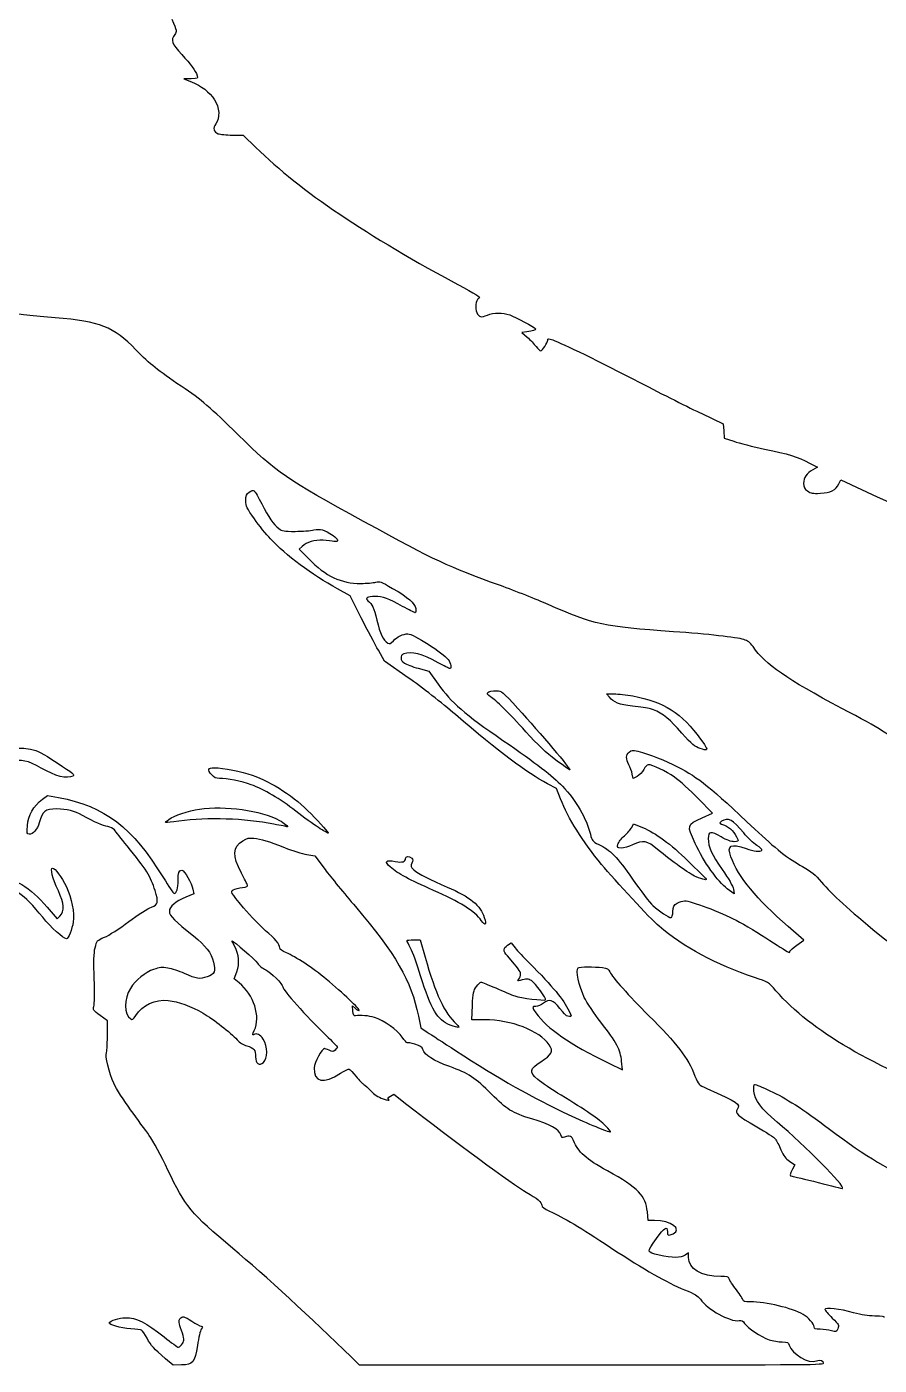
# Model space of a CAD drawing. Extents: x 0 to 500, y 0 to 193.
# Drawn here: x 188.1 to 249.9, y 0 to 97.1 of the extents above; entities that cross this region are included whole.
import ezdxf

# ---------------------------------------------------------------- set-up
doc = ezdxf.new("R2010")
doc.units = 0
doc.layers.add('Layer_1', color=7, linetype='CONTINUOUS')

msp = doc.modelspace()

# ---------------------------------------------------------------- linework, layer by layer
at = {"layer": 'Layer_1', "color": 7}
for points in [[(200.0369, 93.316753), (199.5134, 93.315883), (200.07667, 93.090593)], [(203.04269, 89.225233), (203.8277, 89.219233), (204.74411, 88.326713)], [(224.39286, 74.950253), (224.0179, 74.907553), (224.41528, 74.563083)], [(237.07967, 69.019403), (238.63631, 68.281433), (238.66871, 67.767063), (238.70111, 67.252703), (239.39994, 67.012823)], [(244.88936, 65.435653), (245.47937, 65.128183), (245.13417, 64.939783)], [(247.01211, 63.928443), (247.15335, 64.218863), (249.78781, 62.996763)], [(208.09063, 59.386233), (207.88161, 59.190993), (208.55837, 58.501923)], [(212.37299, 54.222393), (211.56888, 55.813803), (210.66303, 56.313323)], [(215.79347, 49.864213), (214.07024, 51.077993), (213.62367, 51.854493)], [(216.52122, 50.547983), (217.28024, 50.334563), (217.95422, 49.399653)], [(230.3736, 48.448153), (230.1714, 48.688933), (230.7128, 48.688933)], [(232.39742, 42.707083), (232.11252, 42.550623), (232.03932, 42.883063)], [(226.84046, 41.072403), (226.5446, 41.837533), (225.88772, 42.182003)], [(189.26089, 41.048693), (189.63185, 41.331383), (190.43896, 41.179953)], [(237.09693, 39.694933), (237.85902, 40.038733), (236.8086, 41.115323)], [(231.99991, 39.013163), (232.12772, 39.272433), (232.77876, 39.000673)], [(208.43027, 37.043103), (209.00701, 36.950403), (209.76247, 35.949343)], [(200.17624, 34.527213), (200.23774, 34.182743), (199.66978, 33.953093)], [(239.36916, 34.531933), (239.42596, 34.182693), (238.91879, 34.565433)], [(189.59465, 33.235333), (190.32588, 32.368643), (190.51949, 32.574713)], [(243.97818, 30.477503), (244.48267, 30.834683), (243.34008, 31.821133)], [(216.18026, 30.852863), (216.65846, 30.852863), (217.01164, 29.608943)], [(222.98782, 30.461373), (223.24829, 30.632013), (223.55275, 30.264203)], [(203.52415, 27.735763), (203.16901, 28.017823), (203.35599, 28.535903)], [(193.97759, 23.846763), (193.99209, 24.974843), (193.44728, 25.368573)], [(211.77092, 25.681033), (211.73662, 26.059033), (211.95357, 25.872403)], [(216.52549, 25.327683), (216.70021, 24.461033), (217.17357, 24.154833)], [(221.32013, 25.058113), (220.3981, 25.058113), (220.4434, 26.099183)], [(230.34487, 21.902733), (231.32148, 21.422953), (231.26218, 22.061863)], [(214.49819, 19.510183), (214.74721, 19.650803), (215.68782, 18.917363)], [(243.44417, 14.794453), (243.82894, 14.541393), (243.65124, 14.216923)], [(233.65768, 10.490743), (233.18633, 10.490743), (233.12873, 11.134173)], [(236.11915, 7.822393), (236.11915, 8.144383), (235.86509, 7.977943)], [(199.33523, 0.020893), (198.74267, -0.000007), (198.19385, 0.470603)], [(229.06643, 0.007333), (212.24429, 0.011333), (211.64492, 0.600703), (211.64497, 0.600603)]]:
    msp.add_lwpolyline(points, dxfattribs=at)
for points in [[(236.81851, 44.787863)], [(226.49763, 43.896683)], [(206.04236, 39.244443)], [(209.28056, 38.997273)], [(236.66205, 35.433853)], [(221.08899, 32.264163)], [(218.83049, 24.674453)]]:
    msp.add_lwpolyline(points, close=True, dxfattribs=at)
for points in [[(198.6526, 97.642503), (199.00824, 96.781533), (199.02131, 96.711173), (198.86109, 96.520733)], [(198.86109, 96.520733), (198.53562, 96.133903), (198.63742, 95.839783), (199.36378, 95.068363)], [(199.36378, 95.068363), (200.03319, 94.357443), (200.34388, 93.931003), (200.48611, 93.527983)], [(200.48611, 93.527983), (200.55931, 93.320583), (200.55261, 93.317463), (200.0369, 93.316753)], [(200.07667, 93.090593), (200.76578, 92.814973), (201.36772, 92.345363), (201.74849, 91.786333)], [(201.74849, 91.786333), (202.10756, 91.259153), (202.14751, 90.443083), (201.83419, 90.036593)], [(201.83419, 90.036593), (201.59772, 89.729823), (201.66618, 89.455663), (202.01198, 89.324633)], [(202.01198, 89.324633), (202.1471, 89.273433), (202.61092, 89.228733), (203.04269, 89.225233)], [(204.74411, 88.326713), (208.06518, 85.092193), (212.61255, 82.023173), (219.79331, 78.170023)], [(190.17876, 75.978253), (185.67276, 76.355693), (183.54796, 76.761873), (181.32461, 77.670873)], [(219.79331, 78.170023), (220.94742, 77.550733), (221.08048, 77.450613), (220.86991, 77.359853)], [(220.86991, 77.359853), (220.68739, 77.281153), (220.61453, 76.656243), (220.75362, 76.362363)], [(196.04261, 73.654913), (194.37962, 75.346313), (193.48324, 75.701473), (190.17876, 75.978253)], [(220.75362, 76.362363), (220.92115, 76.008363), (221.07503, 75.969693), (221.53615, 76.165743)], [(221.53615, 76.165743), (221.99893, 76.362493), (222.61588, 76.367373), (223.14564, 76.178543)], [(223.14564, 76.178543), (223.57454, 76.025623), (224.95635, 75.283873), (225.01315, 75.176073)], [(225.01315, 75.176073), (225.06095, 75.085373), (224.82472, 74.999393), (224.39286, 74.950253)], [(224.41528, 74.563083), (224.63383, 74.373623), (224.92187, 74.072213), (225.05537, 73.893273)], [(225.05537, 73.893273), (225.18886, 73.714343), (225.34005, 73.567943), (225.39135, 73.567943)], [(225.39135, 73.567943), (225.50856, 73.567943), (225.90731, 74.172033), (225.91053, 74.354543)], [(225.91053, 74.354543), (225.91253, 74.482893), (225.93283, 74.483393), (226.2697, 74.363543)], [(226.2697, 74.363543), (226.96099, 74.117423), (229.66486, 72.798393), (232.57766, 71.286343)], [(199.33323, 71.002563), (197.57685, 72.189223), (197.12793, 72.551073), (196.04261, 73.654913)], [(203.46346, 67.481773), (201.41444, 69.495123), (200.84142, 69.983593), (199.33323, 71.002563)], [(232.57766, 71.286343), (234.19761, 70.445403), (236.22353, 69.425283), (237.07967, 69.019403)], [(212.54635, 61.204723), (206.92979, 64.267733), (206.27133, 64.722783), (203.46346, 67.481773)], [(239.39994, 67.012823), (239.7843, 66.880893), (240.79106, 66.629433), (241.63719, 66.454033)], [(241.63719, 66.454033), (243.34812, 66.099363), (244.01864, 65.889403), (244.88936, 65.435653)], [(245.13417, 64.939783), (244.67078, 64.686873), (244.464, 64.385003), (244.464, 63.961403)], [(204.01157, 62.704953), (204.01157, 63.066113), (204.05887, 63.185283), (204.25733, 63.323653)], [(204.25733, 63.323653), (204.43138, 63.445033), (204.53725, 63.471213), (204.62015, 63.413453)], [(204.62015, 63.413453), (204.68455, 63.368553), (204.93088, 62.948413), (205.16758, 62.479793)], [(244.464, 63.961403), (244.464, 63.685723), (244.525, 63.567113), (244.74608, 63.412943)], [(244.74608, 63.412943), (244.99959, 63.236153), (245.09391, 63.219543), (245.67761, 63.248993)], [(245.67761, 63.248993), (246.43321, 63.287093), (246.78807, 63.467783), (247.01211, 63.928443)], [(204.63351, 61.386603), (204.09089, 62.146543), (204.01157, 62.314683), (204.01157, 62.704953)], [(205.16758, 62.479793), (205.67019, 61.484723), (206.01981, 60.980383), (206.40979, 60.687853)], [(249.78781, 62.996763), (253.18884, 61.419043), (254.11288, 61.018093), (255.44509, 60.541943)], [(205.79351, 59.941453), (205.49757, 60.257223), (204.97557, 60.907533), (204.63351, 61.386603)], [(222.47015, 56.548693), (218.48625, 58.003503), (217.98566, 58.238373), (212.54635, 61.204723)], [(206.40979, 60.687853), (206.67401, 60.489663), (206.74373, 60.477693), (207.60128, 60.483233)], [(207.60128, 60.483233), (208.10223, 60.486233), (208.7097, 60.532133), (208.95119, 60.584823)], [(208.95119, 60.584823), (209.4299, 60.689163), (209.66628, 60.621223), (210.35075, 60.182783)], [(210.66303, 56.313323), (208.79077, 57.345743), (206.91955, 58.739943), (205.79351, 59.941453)], [(209.60982, 59.840623), (208.98736, 59.876423), (208.44027, 59.712813), (208.09063, 59.386233)], [(210.40565, 59.751523), (210.26981, 59.783223), (209.91169, 59.823323), (209.60982, 59.840623)], [(210.35075, 60.182783), (210.73369, 59.937473), (210.76809, 59.667093), (210.40565, 59.751523)], [(208.55837, 58.501923), (209.82539, 57.211863), (210.91161, 56.697293), (212.34779, 56.706783)], [(212.34779, 56.706783), (212.77385, 56.709783), (213.26364, 56.750183), (213.4362, 56.796983)], [(213.4362, 56.796983), (213.73245, 56.877283), (213.80055, 56.852283), (214.65649, 56.349683)], [(214.65649, 56.349683), (215.80147, 55.677303), (216.25528, 55.281133), (216.3309, 54.887953)], [(225.92789, 55.177873), (225.12234, 55.531513), (223.56636, 56.148383), (222.47015, 56.548693)], [(213.37245, 55.763963), (212.8444, 55.766963), (212.63434, 55.633923), (212.86946, 55.446033)], [(212.86946, 55.446033), (213.18924, 55.190503), (213.28804, 54.973983), (213.51431, 54.032663)], [(215.37274, 55.042483), (214.38539, 55.592193), (213.917, 55.761123), (213.37245, 55.763963)], [(216.2928, 54.583583), (216.2396, 54.583583), (215.82554, 54.790383), (215.37274, 55.042483)], [(216.3309, 54.887953), (216.3632, 54.720253), (216.346, 54.583293), (216.2928, 54.583583)], [(235.02146, 53.203943), (229.93785, 53.561553), (229.28856, 53.702503), (225.92789, 55.177873)], [(213.62367, 51.854493), (213.37806, 52.281563), (212.81527, 53.347123), (212.37299, 54.222393)], [(213.51431, 54.032663), (213.74412, 53.076673), (213.99097, 52.557723), (214.30069, 52.379483)], [(214.30069, 52.379483), (214.44667, 52.295483), (214.5072, 52.320983), (214.71331, 52.553583)], [(214.71331, 52.553583), (214.95718, 52.828733), (215.4279, 53.052063), (215.76403, 53.052063)], [(215.76403, 53.052063), (216.12692, 53.052063), (218.34924, 51.637003), (218.67454, 51.198783)], [(240.12982, 52.634943), (239.56356, 52.799933), (237.50502, 53.029233), (235.02146, 53.203943)], [(240.79129, 52.120133), (240.57692, 52.418033), (240.39899, 52.556513), (240.12982, 52.634943)], [(215.4753, 51.594923), (215.1808, 51.485013), (215.2006, 51.129333), (215.5126, 50.924933)], [(217.95232, 50.957493), (216.79227, 51.607753), (216.0331, 51.803113), (215.4753, 51.594923)], [(247.22673, 47.644793), (243.20747, 49.778133), (241.74447, 50.795533), (240.79129, 52.120133)], [(215.5126, 50.924933), (215.64988, 50.835033), (216.10376, 50.665363), (216.52122, 50.547983)], [(218.80303, 50.526363), (218.75773, 50.526363), (218.37493, 50.720603), (217.95232, 50.957493)], [(218.67454, 51.198783), (218.88475, 50.915603), (218.95928, 50.525553), (218.80303, 50.526363)], [(219.21114, 47.195983), (218.2792, 47.995923), (216.74124, 49.196623), (215.79347, 49.864213)], [(217.95422, 49.399653), (218.91388, 48.068473), (219.88864, 47.222463), (222.65271, 45.321793)], [(221.75561, 48.490293), (221.32892, 48.754193), (221.5058, 48.918583), (222.21644, 48.918583)], [(222.21644, 48.918583), (222.54853, 48.918583), (222.62361, 48.855283), (223.73692, 47.636383)], [(230.7128, 48.688933), (231.01056, 48.688933), (231.62729, 48.622433), (232.08333, 48.541053)], [(232.08333, 48.541053), (234.28142, 48.149013), (235.65415, 47.274083), (236.98573, 45.416453)], [(224.32459, 45.944383), (223.05383, 47.348973), (222.14551, 48.249133), (221.75561, 48.490293)], [(223.73692, 47.636383), (225.35008, 45.870243), (227.63109, 43.177383), (227.51394, 43.177383)], [(232.06322, 47.804053), (231.06667, 47.924733), (230.69378, 48.066873), (230.3736, 48.448153)], [(233.36569, 47.606093), (233.15945, 47.653193), (232.57335, 47.742283), (232.06322, 47.804053)], [(235.31167, 46.207483), (234.64012, 46.972713), (233.94204, 47.474443), (233.36569, 47.606093)], [(251.87161, 44.711763), (250.64514, 45.780053), (250.1452, 46.095743), (247.22673, 47.644793)], [(225.88772, 42.182003), (224.37003, 42.977873), (222.41371, 44.447033), (219.21114, 47.195983)], [(226.49763, 43.896683), (225.79758, 44.415163), (225.19086, 44.986883), (224.32459, 45.944383)], [(236.81851, 44.787863), (236.44672, 44.953973), (236.24454, 45.144453), (235.31167, 46.207483)], [(187.06226, 44.719903), (187.66177, 44.789203), (187.88862, 44.782003), (188.40444, 44.677403)], [(188.40444, 44.677403), (188.94451, 44.567913), (189.19552, 44.439913), (190.33626, 43.692223)], [(222.65271, 45.321793), (225.1265, 43.620733), (226.21403, 42.782773), (226.97597, 41.990683)], [(237.35506, 44.633103), (237.24886, 44.633973), (237.00741, 44.703403), (236.81851, 44.787863)], [(236.98573, 45.416453), (237.45151, 44.766653), (237.51497, 44.632043), (237.35506, 44.633103)], [(189.16474, 43.317673), (188.22391, 43.862903), (187.67672, 43.976653), (187.06165, 43.754853)], [(190.33626, 43.692223), (191.48298, 42.940623), (191.62504, 42.820883), (191.46935, 42.737193)], [(227.51394, 43.177383), (227.48914, 43.177383), (227.0318, 43.501073), (226.49763, 43.896683)], [(231.79234, 43.550463), (231.56678, 43.985233), (231.57241, 44.268853), (231.81064, 44.473603)], [(231.81064, 44.473603), (231.99228, 44.629713), (232.02685, 44.632753), (232.44611, 44.529403)], [(232.44611, 44.529403), (233.29138, 44.321133), (234.44713, 43.872383), (235.32119, 43.413083)], [(191.46935, 42.737193), (191.03065, 42.501373), (190.22174, 42.705093), (189.16474, 43.317673)], [(201.54061, 42.813773), (201.19832, 43.205273), (201.24755, 43.330483), (201.7438, 43.330483)], [(202.10066, 42.564983), (201.83202, 42.564983), (201.71122, 42.618683), (201.54061, 42.813773)], [(201.7438, 43.330483), (202.36111, 43.330483), (203.72831, 43.068263), (204.46719, 42.808153)], [(204.46719, 42.808153), (205.91537, 42.298353), (207.53924, 41.229743), (208.74851, 39.990793)], [(232.03932, 42.883063), (231.99902, 43.065913), (231.88791, 43.366243), (231.79234, 43.550463)], [(232.87301, 43.211763), (232.76813, 43.020233), (232.55411, 42.793123), (232.39742, 42.707083)], [(233.19185, 43.559263), (233.12135, 43.560133), (232.9779, 43.403283), (232.87301, 43.211763)], [(235.10006, 42.650843), (234.4841, 43.080393), (233.48161, 43.557643), (233.19185, 43.559263)], [(235.32119, 43.413083), (236.86592, 42.601353), (237.70576, 41.921643), (240.92377, 38.878743)], [(204.40228, 42.103423), (203.70586, 42.348583), (202.62674, 42.564983), (202.10066, 42.564983)], [(207.63402, 40.189253), (206.5125, 41.074523), (205.32202, 41.779643), (204.40228, 42.103423)], [(226.97597, 41.990683), (227.9558, 40.972063), (228.73072, 39.641423), (228.99569, 38.522533)], [(236.8086, 41.115323), (236.23086, 41.707443), (235.46202, 42.398423), (235.10006, 42.650843)], [(188.17023, 39.142783), (188.22503, 39.870693), (188.61935, 40.559783), (189.26089, 41.048693)], [(190.43896, 41.179953), (193.80684, 40.548023), (195.77657, 39.036553), (198.03628, 35.350123)], [(229.81396, 36.318313), (228.42122, 38.007473), (227.3849, 39.664373), (226.84046, 41.072403)], [(190.29796, 40.344963), (189.43405, 40.344963), (189.27643, 40.219673), (189.02794, 39.335343)], [(192.1735, 39.875943), (191.56767, 40.213163), (191.04062, 40.344963), (190.29796, 40.344963)], [(194.00985, 39.065873), (193.67301, 39.114273), (193.04115, 39.392993), (192.1735, 39.875943)], [(198.4203, 39.584713), (198.81189, 39.869903), (199.85213, 40.222193), (200.64162, 40.337013)], [(200.64162, 40.337013), (202.52884, 40.611463), (205.0775, 40.252913), (206.45925, 39.518543)], [(209.28056, 38.997273), (208.91832, 39.223973), (208.17737, 39.760363), (207.63402, 40.189253)], [(208.74851, 39.990793), (209.4152, 39.307733), (210.04746, 38.584123), (209.97704, 38.584763)], [(188.29289, 38.507783), (188.14866, 38.507783), (188.12979, 38.605483), (188.17023, 39.142783)], [(189.02794, 39.335343), (188.89784, 38.872353), (188.57402, 38.507783), (188.29289, 38.507783)], [(194.481, 38.821503), (194.3908, 38.937593), (194.19459, 39.039333), (194.00985, 39.065873)], [(199.1645, 39.464813), (198.0365, 39.314293), (198.04672, 39.312653), (198.4203, 39.584713)], [(206.04236, 39.244443), (203.88807, 39.664963), (201.28848, 39.748253), (199.1645, 39.464813)], [(207.00671, 39.053023), (206.98951, 39.058023), (206.55553, 39.144323), (206.04236, 39.244443)], [(206.45925, 39.518543), (206.73944, 39.369633), (207.16818, 39.005053), (207.00671, 39.053023)], [(209.97704, 38.584763), (209.95624, 38.584763), (209.6428, 38.770583), (209.28056, 38.997273)], [(231.46559, 38.407943), (231.68917, 38.598223), (231.92961, 38.870573), (231.99991, 39.013163)], [(232.77876, 39.000673), (233.75346, 38.593833), (234.78622, 37.834313), (236.09595, 36.561133)], [(236.60208, 37.852613), (235.98283, 39.181653), (235.98611, 39.193823), (237.09693, 39.694933)], [(238.51353, 39.451623), (238.31916, 39.328963), (238.32762, 39.317453), (238.72443, 39.164563)], [(240.11665, 38.609373), (239.31899, 39.583233), (238.99324, 39.754383), (238.51353, 39.451623)], [(238.72443, 39.164563), (239.11693, 39.013343), (239.48718, 38.619933), (239.6848, 38.144113)], [(240.92377, 38.878743), (242.36594, 37.515043), (243.38498, 36.715523), (244.3858, 36.162503)], [(195.40413, 37.676113), (194.98145, 38.196683), (194.56604, 38.712103), (194.481, 38.821503)], [(203.69186, 35.696483), (203.02342, 36.970803), (203.0505, 37.584183), (203.79535, 38.040253)], [(203.79535, 38.040253), (204.1137, 38.235183), (204.23126, 38.262723), (204.58447, 38.225193)], [(204.58447, 38.225193), (205.16199, 38.163793), (205.60675, 38.029023), (206.81072, 37.550403)], [(228.99569, 38.522533), (229.11101, 38.035593), (229.14296, 37.996393), (229.6012, 37.779643)], [(230.99518, 37.787363), (231.03078, 37.940593), (231.23878, 38.214923), (231.46559, 38.407943)], [(233.86888, 37.416873), (233.09588, 38.065063), (232.84932, 38.109363), (232.05769, 37.742383)], [(238.48448, 38.323263), (237.72807, 38.752963), (237.54615, 38.730953), (237.54615, 38.209773)], [(237.54615, 38.209773), (237.54615, 37.584883), (237.77531, 37.075933), (238.56333, 35.950673)], [(239.4297, 37.971883), (239.20462, 37.971883), (238.91069, 38.081143), (238.48448, 38.323263)], [(239.18556, 36.881363), (238.88128, 37.711043), (239.17476, 37.868543), (240.29039, 37.474313)], [(239.6848, 38.144113), (239.7476, 37.992903), (239.7165, 37.971883), (239.4297, 37.971883)], [(241.06772, 37.707423), (240.82644, 37.859433), (240.39848, 38.265303), (240.11665, 38.609373)], [(197.43094, 34.426523), (197.12239, 35.437793), (196.79376, 35.964673), (195.40413, 37.676113)], [(206.81072, 37.550403), (207.38426, 37.322393), (208.11306, 37.094113), (208.43027, 37.043103)], [(215.59229, 36.756583), (215.59229, 36.931743), (215.84215, 36.944483), (216.03867, 36.779383)], [(229.6012, 37.779643), (230.42504, 37.389973), (230.94168, 36.859123), (232.05893, 35.254343)], [(231.2475, 37.513063), (230.94587, 37.513063), (230.93422, 37.525463), (230.99518, 37.787363)], [(232.05769, 37.742383), (231.78601, 37.616433), (231.42142, 37.513233), (231.2475, 37.513063)], [(236.66205, 35.433853), (236.13997, 35.666643), (234.9413, 36.517643), (233.86888, 37.416873)], [(238.91879, 34.565433), (238.22448, 35.089403), (237.23617, 36.491733), (236.60208, 37.852613)], [(240.29039, 37.474313), (240.85011, 37.276513), (241.32639, 37.227943), (241.44076, 37.357003)], [(241.44076, 37.357003), (241.47686, 37.397703), (241.30899, 37.555423), (241.06772, 37.707423)], [(190.41612, 34.412483), (189.993, 35.327973), (189.80454, 36.058293), (189.99141, 36.058293)], [(189.99141, 36.058293), (190.18042, 36.058293), (190.65288, 35.423293), (190.99712, 34.706583)], [(209.76247, 35.949343), (210.17797, 35.398763), (211.16665, 34.190453), (211.95953, 33.264203)], [(214.48749, 36.141083), (214.03728, 36.537493), (214.15658, 36.668223), (214.85064, 36.539033)], [(217.62302, 34.444663), (215.8654, 35.203863), (215.05228, 35.643773), (214.48749, 36.141083)], [(214.85064, 36.539033), (215.36454, 36.443333), (215.59229, 36.510233), (215.59229, 36.756583)], [(216.05417, 36.421113), (215.93982, 36.209863), (215.95597, 36.156153), (216.20105, 35.932063)], [(216.03867, 36.779383), (216.15238, 36.683883), (216.15564, 36.608553), (216.05417, 36.421113)], [(216.20105, 35.932063), (216.4998, 35.658923), (217.39846, 35.192093), (218.61094, 34.680223)], [(233.98751, 31.835453), (233.33604, 32.399853), (230.78953, 35.135083), (229.81396, 36.318313)], [(236.09595, 36.561133), (236.74263, 35.932493), (237.31124, 35.372723), (237.35951, 35.317203)], [(238.56333, 35.950673), (239.02124, 35.296793), (239.3344, 34.745453), (239.36916, 34.531933)], [(243.34008, 31.821133), (241.03639, 33.810023), (239.72712, 35.404733), (239.18556, 36.881363)], [(244.3858, 36.162503), (245.04127, 35.800303), (245.30738, 35.584593), (245.76385, 35.045403)], [(185.64726, 35.590223), (187.23076, 35.357963), (188.38444, 34.669713), (189.59465, 33.235333)], [(198.03628, 35.350123), (198.41693, 34.729113), (198.76989, 34.221013), (198.82059, 34.221013)], [(198.82059, 34.221013), (199.0024, 34.221013), (199.1196, 34.610543), (199.10349, 35.161283)], [(199.10349, 35.161283), (199.08669, 35.734873), (199.15019, 35.905293), (199.38036, 35.904853)], [(199.38036, 35.904853), (199.55405, 35.904853), (200.09865, 34.961803), (200.17624, 34.527213)], [(204.13906, 34.825063), (204.10896, 34.892863), (203.90772, 35.284963), (203.69186, 35.696483)], [(232.05893, 35.254343), (232.64515, 34.412293), (233.31007, 33.551113), (233.5365, 33.340603)], [(237.35951, 35.317203), (237.50768, 35.146803), (237.18465, 35.200823), (236.66205, 35.433853)], [(245.76385, 35.045403), (246.54462, 34.123183), (247.73549, 33.038503), (249.88003, 31.296253)], [(189.28399, 32.488893), (187.90312, 34.216733), (187.16452, 34.708073), (185.6502, 34.906143)], [(190.51949, 32.574713), (190.87594, 32.954083), (190.84625, 33.481823), (190.41612, 34.412483)], [(190.99712, 34.706583), (191.37606, 33.917603), (191.60378, 32.769953), (191.50227, 32.160573)], [(197.16426, 33.230573), (197.66139, 33.407443), (197.69538, 33.559853), (197.43094, 34.426523)], [(203.84824, 33.187623), (202.88608, 34.326613), (202.88006, 34.336953), (203.10134, 34.470383)], [(203.10134, 34.470383), (203.22402, 34.544383), (203.52002, 34.626723), (203.7591, 34.653383)], [(203.7591, 34.653383), (204.09155, 34.690483), (204.18092, 34.730783), (204.13906, 34.825063)], [(221.089, 32.264133), (220.64707, 32.907793), (219.4773, 33.643733), (217.62302, 34.444663)], [(218.61094, 34.680223), (220.24369, 33.990923), (221.05223, 33.330583), (221.30599, 32.479153)], [(195.52514, 32.176273), (196.19243, 32.672803), (196.93002, 33.147243), (197.16426, 33.230573)], [(199.66978, 33.953093), (198.89797, 33.641013), (198.4683, 33.268233), (198.4683, 32.910663)], [(205.44482, 31.518943), (205.10018, 31.805183), (204.38172, 32.556093), (203.84824, 33.187623)], [(211.95953, 33.264203), (214.85679, 29.879653), (216.01293, 27.870063), (216.52549, 25.327683)], [(233.5365, 33.340603), (233.97563, 32.932363), (234.67562, 32.467503), (234.85681, 32.463783)], [(234.98545, 32.899883), (235.00135, 33.269583), (235.04965, 33.365383), (235.29344, 33.511653)], [(235.29344, 33.511653), (235.45246, 33.607053), (235.69445, 33.685073), (235.83121, 33.685073)], [(235.83121, 33.685073), (236.27029, 33.685073), (238.44507, 32.864723), (239.57614, 32.272463)], [(191.01101, 30.929493), (190.78865, 30.929493), (189.86039, 31.767663), (189.28399, 32.488893)], [(191.50227, 32.160573), (191.41197, 31.618353), (191.13708, 30.929493), (191.01101, 30.929493)], [(193.762, 31.044023), (194.06445, 31.170223), (194.85786, 31.679733), (195.52514, 32.176273)], [(198.4683, 32.910663), (198.4683, 32.598013), (198.86782, 32.192813), (200.21997, 31.133993)], [(221.30599, 32.479153), (221.47852, 31.900253), (221.39539, 31.817893), (221.08899, 32.264163)], [(234.85681, 32.463783), (234.91721, 32.462783), (234.97508, 32.658783), (234.98545, 32.899883)], [(239.57614, 32.272463), (240.17944, 31.956543), (241.27472, 31.301183), (242.01009, 30.816103)], [(200.21997, 31.133993), (201.10761, 30.438933), (201.51028, 29.913303), (201.6779, 29.230853)], [(206.48141, 30.269833), (206.48141, 30.527753), (206.13354, 30.946943), (205.44482, 31.518943)], [(240.90362, 28.122723), (238.16194, 29.029533), (235.70208, 30.350053), (233.98751, 31.835453)], [(249.88003, 31.296253), (252.33939, 29.298243), (253.06393, 28.606493), (254.78138, 26.616783)], [(193.01872, 28.020523), (192.97092, 29.213733), (192.99002, 29.907513), (193.08092, 30.278723)], [(193.08092, 30.278723), (193.21084, 30.809353), (193.21747, 30.816803), (193.762, 31.044023)], [(203.20449, 30.382453), (203.08645, 30.599083), (203.00451, 30.776333), (203.02239, 30.776333)], [(203.02239, 30.776333), (203.12998, 30.776333), (204.68266, 29.406543), (204.8518, 29.162433)], [(203.35599, 28.535903), (203.57723, 29.148893), (203.52416, 29.795743), (203.20449, 30.382453)], [(206.95258, 29.909363), (206.62465, 30.043383), (206.48141, 30.152973), (206.48141, 30.269833)], [(215.70206, 30.804763), (215.70206, 30.831263), (215.91725, 30.852863), (216.18026, 30.852863)], [(215.96406, 30.249773), (215.81996, 30.528533), (215.70206, 30.778273), (215.70206, 30.804763)], [(216.68636, 28.250233), (216.4332, 29.071223), (216.10816, 29.971013), (215.96406, 30.249773)], [(222.97612, 29.694203), (222.66108, 30.052373), (222.66408, 30.249293), (222.98782, 30.461373)], [(223.55275, 30.264203), (223.72019, 30.061913), (224.16411, 29.586373), (224.53921, 29.207453)], [(242.01009, 30.816103), (242.74544, 30.331033), (243.37558, 29.934163), (243.4104, 29.934163)], [(243.4737, 30.027263), (243.4737, 30.078463), (243.70072, 30.281043), (243.97818, 30.477503)], [(201.6779, 29.230853), (201.83991, 28.571313), (201.7485, 28.364313), (201.21097, 28.173063)], [(204.8518, 29.162433), (204.96429, 29.000053), (205.23401, 28.783003), (205.45118, 28.680093)], [(209.84926, 27.994593), (208.85963, 28.816613), (207.61777, 29.637513), (206.95258, 29.909363)], [(217.01164, 29.608943), (217.7787, 26.907333), (218.40679, 25.565673), (219.28725, 24.748053)], [(223.93376, 28.379523), (223.93276, 28.573893), (223.79472, 28.763493), (222.97612, 29.694203)], [(224.53921, 29.207453), (226.34994, 27.378333), (227.00349, 26.586043), (227.45281, 25.675303)], [(243.4104, 29.934163), (243.4452, 29.934163), (243.4737, 29.976063), (243.4737, 30.027263)], [(197.32, 28.710943), (196.72013, 28.508443), (196.03959, 27.950633), (195.63718, 27.331613)], [(198.3608, 28.800143), (197.89207, 28.875643), (197.77917, 28.865943), (197.32, 28.710943)], [(199.55331, 28.414983), (199.18659, 28.580283), (198.64996, 28.753593), (198.3608, 28.800143)], [(201.21097, 28.173063), (200.67437, 27.982153), (200.43662, 28.016853), (199.55331, 28.414983)], [(205.45118, 28.680093), (205.81767, 28.506423), (206.68826, 27.635793), (206.69706, 27.434153)], [(218.83049, 24.674483), (217.90412, 25.038723), (217.43587, 25.819633), (216.68636, 28.250233)], [(223.81225, 28.004303), (223.87965, 28.092103), (223.93433, 28.260963), (223.93376, 28.379523)], [(228.55614, 26.681333), (228.17196, 27.486953), (227.91928, 28.687043), (228.10641, 28.817283)], [(228.10641, 28.817283), (228.24079, 28.910783), (229.25878, 28.921933), (229.88228, 28.836683)], [(229.88228, 28.836683), (230.21188, 28.791583), (230.30847, 28.735163), (230.40503, 28.531143)], [(230.40503, 28.531143), (230.5917, 28.136713), (231.78606, 26.797873), (233.2203, 25.375313)], [(192.99512, 26.030233), (193.04612, 26.177593), (193.05672, 27.073223), (193.01872, 28.020523)], [(195.63718, 27.331613), (195.16899, 26.611413), (195.18521, 25.391783), (195.66668, 25.113123)], [(204.62887, 24.289323), (205.11216, 25.264873), (204.59197, 26.887603), (203.52415, 27.735763)], [(206.69706, 27.434153), (206.70706, 27.205483), (208.38433, 25.326753), (209.81627, 23.940313)], [(212.23931, 25.733553), (212.32181, 25.790853), (211.0222, 27.020313), (209.84926, 27.994593)], [(220.4434, 26.099183), (220.482, 26.986823), (220.5245, 27.188203), (220.73206, 27.465593)], [(220.73206, 27.465593), (220.86593, 27.644523), (221.0163, 27.790923), (221.06623, 27.790923)], [(221.06623, 27.790923), (221.11613, 27.790923), (221.59678, 27.598063), (222.13426, 27.362343)], [(222.13426, 27.362343), (222.67173, 27.126633), (223.29906, 26.866743), (223.52833, 26.784823)], [(223.89455, 27.903193), (223.71446, 27.851693), (223.70451, 27.863893), (223.81225, 28.004303)], [(224.71895, 27.896193), (224.5013, 28.033153), (224.35456, 28.034333), (223.89455, 27.903193)], [(225.74934, 26.504713), (225.84414, 26.570813), (224.98822, 27.726753), (224.71895, 27.896193)], [(242.45592, 27.160233), (241.90152, 27.792323), (241.90034, 27.793053), (240.90362, 28.122723)], [(196.02941, 25.359673), (196.51528, 26.125653), (197.44181, 26.556903), (198.38885, 26.457863)], [(198.38885, 26.457863), (199.09287, 26.384263), (200.07083, 26.028483), (200.90666, 25.541913)], [(223.52833, 26.784823), (223.95247, 26.633263), (225.63025, 26.421663), (225.74934, 26.504713)], [(225.58919, 26.266143), (225.41571, 26.136633), (225.17009, 26.030663), (225.04338, 26.030663)], [(226.79305, 25.872553), (226.25364, 26.516633), (226.0249, 26.591413), (225.58919, 26.266143)], [(229.75493, 24.877383), (229.27629, 25.490633), (228.73683, 26.302413), (228.55614, 26.681333)], [(256.4813, 19.009943), (249.29592, 21.726273), (245.06619, 24.184223), (242.45592, 27.160233)], [(193.44728, 25.368573), (192.93437, 25.739263), (192.9079, 25.778003), (192.99512, 26.030233)], [(195.66668, 25.113123), (195.78784, 25.043023), (195.85938, 25.091623), (196.02941, 25.359673)], [(200.90666, 25.541913), (201.69462, 25.083223), (202.89146, 24.147503), (203.38242, 23.606323)], [(211.96987, 25.334323), (211.84273, 25.310123), (211.79741, 25.389123), (211.77092, 25.681033)], [(211.95357, 25.872403), (212.07289, 25.769773), (212.20148, 25.707283), (212.23931, 25.733553)], [(213.33697, 25.223023), (212.94081, 25.354123), (212.33407, 25.403513), (211.96987, 25.334323)], [(225.04338, 26.030663), (224.75382, 26.030663), (224.7545, 25.951863), (225.04738, 25.549183)], [(225.04738, 25.549183), (225.88065, 24.404273), (227.44544, 23.327173), (230.34487, 21.902733)], [(227.27867, 25.341723), (227.25607, 25.341723), (227.03755, 25.580593), (226.79305, 25.872553)], [(227.49121, 25.295823), (227.39691, 25.321023), (227.30126, 25.341723), (227.27867, 25.341723)], [(227.45281, 25.675303), (227.63407, 25.307893), (227.6393, 25.256193), (227.49121, 25.295823)], [(233.2203, 25.375313), (235.28568, 23.326783), (236.05862, 22.316423), (236.58429, 20.978043)], [(204.57617, 23.972553), (204.47172, 23.912053), (204.48677, 24.002453), (204.62887, 24.289323)], [(215.35268, 23.802193), (215.00714, 24.304253), (214.02823, 24.994273), (213.33697, 25.223023)], [(219.28725, 24.748053), (219.60673, 24.451383), (219.45852, 24.427493), (218.83049, 24.674453)], [(226.0176, 23.240183), (225.30524, 24.266383), (223.25944, 25.058113), (221.32013, 25.058113)], [(231.26218, 22.061863), (231.18738, 22.868143), (230.89106, 23.421693), (229.75493, 24.877383)], [(193.90859, 22.657263), (193.93859, 22.691063), (193.96959, 23.226323), (193.97759, 23.846763)], [(203.38242, 23.606323), (203.5773, 23.391503), (203.82439, 23.236173), (204.0884, 23.162503)], [(205.26976, 23.639013), (205.04947, 23.991043), (204.80841, 24.106963), (204.57617, 23.972553)], [(205.28656, 21.964983), (205.6102, 22.243703), (205.60154, 23.108913), (205.26976, 23.639013)], [(209.81627, 23.940313), (210.27627, 23.494943), (210.65106, 23.102643), (210.64914, 23.068563)], [(215.72232, 23.390703), (215.69022, 23.368303), (215.52385, 23.553463), (215.35268, 23.802193)], [(216.27965, 23.282293), (216.00525, 23.364293), (215.75445, 23.413093), (215.72232, 23.390703)], [(217.17357, 24.154833), (217.43393, 23.986423), (218.35779, 23.387023), (219.22662, 22.822843)], [(194.43245, 20.449483), (194.11056, 21.127053), (193.7815, 22.513863), (193.90859, 22.657263)], [(204.0884, 23.162503), (204.59079, 23.022323), (204.72514, 22.855183), (204.72514, 22.370313)], [(204.72514, 22.370313), (204.72514, 21.877533), (204.9753, 21.696923), (205.28656, 21.964983)], [(209.71768, 22.968243), (209.53652, 22.968243), (208.99247, 21.952793), (208.97272, 21.577793)], [(210.05689, 22.842723), (209.90582, 22.911723), (209.75317, 22.968243), (209.71768, 22.968243)], [(210.48861, 22.861923), (210.34114, 22.726083), (210.31487, 22.724913), (210.05689, 22.842723)], [(210.64914, 23.068563), (210.64714, 23.034463), (210.57494, 22.941493), (210.48861, 22.861923)], [(216.84993, 22.906593), (216.79423, 23.083433), (216.66911, 23.165863), (216.27965, 23.282293)], [(218.80273, 21.661103), (217.60717, 22.089213), (216.98173, 22.488113), (216.84993, 22.906593)], [(219.22662, 22.822843), (222.37491, 20.778453), (224.87308, 19.360343), (227.39246, 18.187423)], [(225.41108, 22.011453), (226.2128, 22.520863), (226.33919, 22.776923), (226.0176, 23.240183)], [(208.97272, 21.577793), (208.91772, 20.534053), (209.64897, 20.378843), (210.8697, 21.175123)], [(210.8697, 21.175123), (211.16688, 21.368973), (211.45789, 21.506953), (211.51638, 21.481733)], [(211.51638, 21.481733), (211.57488, 21.456533), (211.79784, 21.217543), (212.01185, 20.950693)], [(221.81671, 19.672763), (220.67565, 20.826793), (220.1331, 21.184713), (218.80273, 21.661103)], [(225.18891, 20.733543), (224.54606, 21.298823), (224.57791, 21.482053), (225.41108, 22.011453)], [(195.64947, 18.528403), (195.17204, 19.180983), (194.62438, 20.045473), (194.43245, 20.449483)], [(212.01185, 20.950693), (212.22585, 20.683833), (212.47412, 20.423133), (212.56356, 20.371363)], [(226.86783, 19.585653), (226.21704, 19.977263), (225.46152, 20.493823), (225.18891, 20.733543)], [(236.58429, 20.978043), (236.8289, 20.355273), (236.84131, 20.342143), (237.43625, 20.076453)], [(212.56356, 20.371363), (212.65296, 20.319563), (212.88223, 20.107673), (213.07295, 19.900413)], [(213.07295, 19.900413), (213.32023, 19.631663), (213.57862, 19.467913), (213.97372, 19.329523)], [(214.38847, 19.252523), (214.27264, 19.349823), (214.29107, 19.393253), (214.49819, 19.510183)], [(224.74492, 17.871033), (223.32301, 18.303103), (222.93474, 18.542003), (221.81671, 19.672763)], [(230.09822, 17.361073), (229.62543, 17.844073), (228.67977, 18.495293), (226.86783, 19.585653)], [(237.43625, 20.076453), (239.72816, 19.052923), (239.89438, 18.938663), (239.64546, 18.557693)], [(240.85808, 19.877573), (240.83288, 20.153733), (240.85808, 20.366003), (240.91678, 20.366003)], [(242.5341, 17.637743), (241.36582, 18.621883), (240.9181, 19.220213), (240.85808, 19.877573)], [(240.91678, 20.366003), (240.97358, 20.366003), (241.46747, 20.160453), (242.01432, 19.909223)], [(242.01432, 19.909223), (243.20932, 19.360213), (244.31887, 18.644603), (246.35035, 17.112653)], [(197.01118, 16.660113), (196.73968, 17.035093), (196.12691, 17.875813), (195.64947, 18.528403)], [(213.97372, 19.329523), (214.31979, 19.208303), (214.47547, 19.179403), (214.38847, 19.252523)], [(215.68782, 18.917363), (218.83724, 16.461553), (223.52125, 13.014633), (224.33361, 12.554993)], [(239.64546, 18.557693), (239.46024, 18.274193), (239.62396, 18.128723), (241.06193, 17.298723)], [(226.8559, 16.705823), (226.74444, 17.094453), (226.06334, 17.470403), (224.74492, 17.871033)], [(227.39246, 18.187423), (228.82543, 17.520293), (230.27326, 16.920923), (230.45177, 16.920923)], [(247.29093, 12.821563), (247.49373, 12.962983), (244.57276, 15.920413), (242.5341, 17.637743)], [(198.36798, 14.144973), (197.89324, 15.153333), (197.28267, 16.285143), (197.01118, 16.660113)], [(227.12391, 16.540333), (226.95539, 16.477433), (226.91408, 16.502933), (226.8559, 16.705823)], [(227.78388, 16.289783), (227.65482, 16.624003), (227.50278, 16.681733), (227.12391, 16.540333)], [(230.45177, 16.920923), (230.49427, 16.920923), (230.33518, 17.118993), (230.09822, 17.361073)], [(241.06193, 17.298723), (241.72693, 16.914883), (242.33853, 16.509313), (242.42106, 16.397453)], [(246.35035, 17.112653), (248.93338, 15.164803), (251.11507, 13.859823), (252.14531, 13.646443)], [(230.24647, 14.090953), (228.65065, 14.974923), (228.10265, 15.464223), (227.78388, 16.289783)], [(242.42106, 16.397453), (242.50356, 16.285593), (242.68097, 15.936093), (242.81525, 15.620793)], [(242.81525, 15.620793), (242.99847, 15.190603), (243.15545, 14.984343), (243.44417, 14.794453)], [(203.07544, 8.462163), (200.02727, 11.015953), (199.59607, 11.536493), (198.36798, 14.144973)], [(233.12873, 11.134173), (233.02533, 12.290013), (232.47091, 12.858763), (230.24647, 14.090953)], [(243.65124, 14.216923), (243.43243, 13.817363), (243.42804, 13.706213), (243.63104, 13.706213)], [(243.63104, 13.706213), (243.71764, 13.706213), (244.56763, 13.500913), (245.51984, 13.250003)], [(245.51984, 13.250003), (246.47203, 12.999083), (247.26903, 12.806283), (247.29093, 12.821563)], [(224.33361, 12.554993), (225.16269, 12.085903), (225.47045, 11.830803), (225.47432, 11.609483)], [(225.47432, 11.609483), (225.47632, 11.501183), (225.66512, 11.358863), (226.04484, 11.179653)], [(226.04484, 11.179653), (227.08526, 10.688623), (228.25094, 9.992013), (230.46599, 8.537593)], [(234.99704, 9.538213), (235.694, 9.878643), (234.83332, 10.490743), (233.65768, 10.490743)], [(233.79378, 9.187603), (234.35921, 9.985323), (234.58238, 10.128443), (234.58238, 9.693353)], [(233.97865, 7.992443), (233.06386, 8.198653), (233.06904, 8.165143), (233.79378, 9.187603)], [(234.58238, 9.693353), (234.58238, 9.387633), (234.64258, 9.365103), (234.99704, 9.538213)], [(211.64497, 0.600603), (208.84726, 3.351643), (205.39366, 6.519943), (203.07544, 8.462163)], [(230.46599, 8.537593), (232.9864, 6.882673), (234.51423, 6.009343), (235.82973, 5.471623)], [(235.86509, 7.977943), (235.5352, 7.761823), (234.98287, 7.766063), (233.97865, 7.992443)], [(238.44838, 6.433613), (237.03149, 6.433613), (236.11915, 6.977583), (236.11915, 7.822393)], [(239.05824, 6.261523), (239.00224, 6.410813), (238.92145, 6.433613), (238.44838, 6.433613)], [(239.59681, 5.462723), (239.33609, 5.807413), (239.09374, 6.166873), (239.05824, 6.261523)], [(235.82973, 5.471623), (236.56808, 5.169813), (236.79767, 5.031753), (236.97299, 4.784133)], [(240.07085, 4.716223), (240.07085, 4.782123), (239.85753, 5.118033), (239.59681, 5.462723)], [(236.97299, 4.784133), (237.5092, 4.026803), (239.10529, 3.145123), (239.77777, 3.234773)], [(240.59225, 4.595893), (240.19268, 4.596763), (240.07085, 4.624393), (240.07085, 4.716223)], [(244.42669, 3.685723), (243.63403, 4.145063), (241.73974, 4.594713), (240.59225, 4.595893)], [(248.08401, 3.810983), (247.12407, 4.086643), (245.99601, 4.216313), (246.00244, 4.050263)], [(246.00244, 4.050263), (246.00444, 3.992763), (246.24356, 3.711663), (246.53333, 3.425553)], [(195.68317, 2.641053), (194.91531, 2.701053), (194.03714, 2.942703), (194.10103, 3.076383)], [(194.10103, 3.076383), (194.17153, 3.223873), (194.87034, 3.448183), (195.25934, 3.448183)], [(195.25934, 3.448183), (196.09046, 3.448183), (196.75343, 3.120933), (198.08956, 2.051153)], [(199.34153, 2.526703), (199.16471, 3.051913), (199.13973, 3.245303), (199.233, 3.366853)], [(199.233, 3.366853), (199.40603, 3.592303), (199.53361, 3.566803), (200.10839, 3.191873)], [(200.10839, 3.191873), (200.38904, 3.008793), (200.68528, 2.843523), (200.76668, 2.824603)], [(239.77777, 3.234773), (239.98063, 3.261873), (240.06467, 3.219973), (240.18233, 3.033203)], [(240.18233, 3.033203), (240.38844, 2.706093), (241.37989, 2.047193), (241.96139, 1.850883)], [(245.23001, 2.786843), (245.23001, 2.987023), (244.79778, 3.470673), (244.42669, 3.685723)], [(246.53333, 3.425553), (247.02379, 2.941273), (247.05231, 2.887793), (246.94616, 2.651293)], [(249.63425, 3.568793), (249.08622, 3.572793), (248.70462, 3.632793), (248.08401, 3.810983)], [(250.31185, 3.473293), (250.34635, 3.535993), (250.14217, 3.564693), (249.63425, 3.568793)], [(196.45514, 2.539903), (196.40054, 2.566603), (196.0531, 2.612103), (195.68317, 2.641053)], [(196.85312, 1.952953), (196.68889, 2.249053), (196.5098, 2.513173), (196.45514, 2.539903)], [(198.19385, 0.470603), (197.30994, 1.228433), (197.16787, 1.385503), (196.85312, 1.952953)], [(198.08956, 2.051153), (198.60227, 1.640663), (199.07262, 1.304803), (199.13481, 1.304803)], [(199.40953, 1.574623), (199.55644, 1.819823), (199.55024, 1.906713), (199.34153, 2.526703)], [(200.78328, 2.619003), (200.71098, 2.524903), (200.58385, 1.995363), (200.50068, 1.442333)], [(200.76668, 2.824603), (200.88524, 2.797003), (200.88855, 2.756103), (200.78328, 2.619003)], [(245.67261, 2.606153), (245.28065, 2.606153), (245.23001, 2.626853), (245.23001, 2.786843)], [(246.47368, 2.501693), (246.27653, 2.559193), (245.91604, 2.606153), (245.67261, 2.606153)], [(246.94616, 2.651293), (246.83296, 2.399063), (246.82959, 2.397993), (246.47368, 2.501693)], [(199.13481, 1.304803), (199.19701, 1.304803), (199.32062, 1.426223), (199.40953, 1.574623)], [(200.50068, 1.442333), (200.31195, 0.187413), (200.20036, 0.051323), (199.33523, 0.020893)], [(241.96139, 1.850883), (242.22752, 1.761083), (242.64804, 1.687533), (242.89586, 1.687533)], [(242.89586, 1.687533), (243.30353, 1.687533), (243.35309, 1.666433), (243.41617, 1.466133)], [(243.41617, 1.466133), (243.63129, 0.783143), (244.81167, 0.092073), (245.39274, 0.308953)], [(245.88858, 0.152033), (245.88858, 0.005583), (245.64683, 0.003503), (229.06643, 0.007333)], [(245.39274, 0.308953), (245.69358, 0.421223), (245.88858, 0.359453), (245.88858, 0.152033)]]:
    msp.add_open_spline(points, degree=3, dxfattribs=at)

doc.saveas('drawing.dxf')
